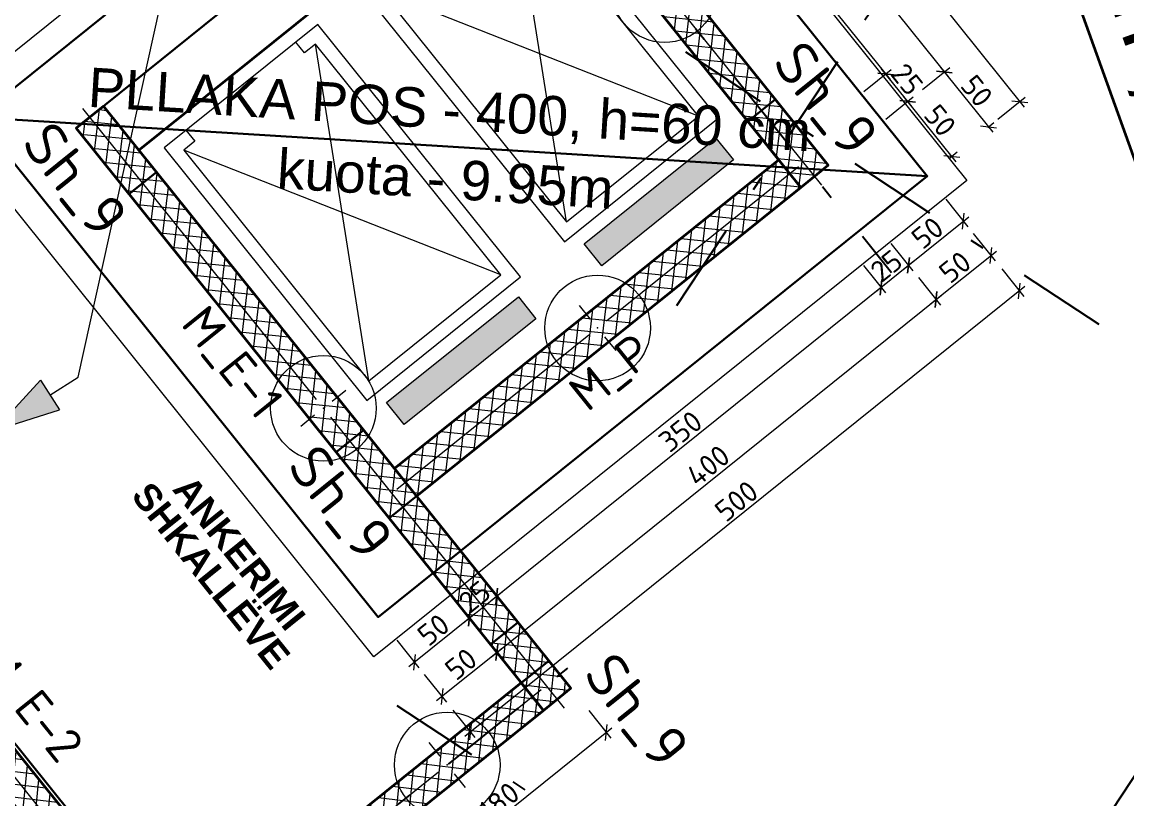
# Model space of a CAD drawing. Header units: metres. Extents: x 7511866 to 7512702, y 4691584 to 4692636.
# Drawn here: x 7511982.01 to 7511989.86, y 4692328.7 to 4692334.21 of the extents above; entities that cross this region are included whole.
import ezdxf

# ---------------------------------------------------------------- set-up
doc = ezdxf.new("R2010")
doc.units = ezdxf.units.M
doc.header["$PDMODE"] = 32
doc.header["$PDSIZE"] = 0.75
doc.linetypes.add('Dot & Dashed', pattern=[134.05555248260504, 63.499999999986, -35.27777777776999, 0, -35.27777470484902])
doc.layers.get('0').update_dxf_attribs({"lineweight": 0})
doc.layers.get('Defpoints').update_dxf_attribs({"lineweight": 0})
for name, color, linetype, lineweight in [('2D Drafting - General', 7, 'Continuous', 0), ('2D Drafting - General_Pen_No__18', 9, 'Continuous', 15), ('A - Akset_Pen_No__47', 7, 'Continuous', 25), ('A - Fill zone_Pen_No__18', 9, 'Continuous', 15), ('A - Fleta_Pen_No__1', 7, 'Continuous', 0), ('A - Pllaka meskatit_Pen_No__7', 7, 'Continuous', 35), ('A - Shtyllat_Pen_No__101', 252, 'Continuous', 13), ('A - Shtyllat_Pen_No__20', 1, 'Continuous', 0), ('A - Shtyllat_Pen_No__22', 8, 'Continuous', 35), ('Drawing & Figure_Pen_No__6', 5, 'Continuous', 35), ('lifti project', 4, 'Continuous', 0)]:
    doc.layers.add(name, color=color, linetype=linetype, lineweight=lineweight)
doc.layers.add('2D Drafting - General_Pen_No__106', color=171, linetype='Continuous', lineweight=0, true_color=0xaaaaff)
doc.layers.add('A - Fill zone_Pen_No__102', color=7, linetype='Continuous', lineweight=0, true_color=0xcccccc)
doc.layers.add('A - Shtyllat', color=7, linetype='Continuous')
doc.styles.add('GENERATED_STYLE_2', font='arial.ttf')
doc.styles.add('GENERATED_STYLE_4', font='GOTHICB.TTF')
doc.styles.add('K.B', font='isocpeur.ttf')
doc.dimstyles.new('FT 1_50', dxfattribs={"dimtxt": 15, "dimasz": 8, "dimexe": 5, "dimexo": 20, "dimgap": 2, "dimtad": 1, "dimdec": 0, "dimtxsty": 'K.B', "dimblk": 'OBLIQUE', "dimcen": 2.5, "dimdle": 5, "dimclrd": 256, "dimclre": 256, "dimclrt": 256, "dimadec": 0, "dimazin": 0, "dimtfac": 1, "dimtdec": 0, "dimtmove": 0, "dimatfit": 3, "dimldrblk": 'ARCHTICK', "dimfxl": 20, "dimfxlon": 1, "dimarcsym": 0})
pattern_1 = [(44.99999999999999, (0, 0), (-64.34671472773822, 64.34671472773826), []), (135.0000000000002, (0, 0), (64.34671472773803, 64.34671472773844), [])]

# ---------------------------------------------------------------- blocks, each defined once
blk = doc.blocks.new('Slab_2', base_point=(230711.063749268, -31544.67652926594))
at = {"layer": 'A - Pllaka meskatit_Pen_No__7', "color": 7, "linetype": 'Continuous', "lineweight": 35, "flags": 128}
blk.add_lwpolyline([(242711.963749268, -39216.15496789213), (245611.9637492683, -39216.15496789213), (245611.9637492683, -42716.15496789185), (242711.963749268, -42716.15496789185)], close=True, dxfattribs=at)
blk = doc.blocks.new('Column_44', base_point=(244961.963749268, -42841.15496789217))
at = {"layer": 'A - Shtyllat_Pen_No__101', "linetype": 'Continuous', "lineweight": 13}
h = blk.add_hatch(dxfattribs=at)
h.set_pattern_fill('CONCRETE_BLOCK', color=252, style=0, pattern_type=2)
h.set_pattern_definition(pattern_1)
h.paths.add_polyline_path([(242311.9637492679, -42716.15496789238), (242311.963749268, -42966.15496789238), (247611.963749268, -42966.15496789195), (247611.9637492679, -42716.15496789195)])
at = {"layer": 'A - Shtyllat_Pen_No__101', "color": 252, "linetype": 'Continuous', "lineweight": 13}
for p, q in [((244961.963749268, -42761.15496789217), (244961.9637492679, -42636.15496789217)), ((244881.9637492679, -42841.15496789217), (242231.963749268, -42841.15496789238)), ((245041.963749268, -42841.15496789217), (247691.9637492679, -42841.15496789195)), ((244961.963749268, -42921.15496789217), (244961.963749268, -43046.15496789217))]:
    blk.add_line(p, q, dxfattribs=at)
blk.add_point((244961.963749268, -42841.15496789217), dxfattribs=at)
at = {"layer": 'A - Shtyllat_Pen_No__22', "color": 8, "linetype": 'Continuous', "lineweight": 35, "flags": 128}
blk.add_lwpolyline([(242311.9637492679, -42716.15496789238), (242311.963749268, -42966.15496789238), (247611.963749268, -42966.15496789195), (247611.9637492679, -42716.15496789195)], close=True, dxfattribs=at)
blk = doc.blocks.new('Column_45', base_point=(244961.963749268, -46191.15496789163))
at = {"layer": 'A - Shtyllat_Pen_No__101', "linetype": 'Continuous', "lineweight": 13}
h = blk.add_hatch(dxfattribs=at)
h.set_pattern_fill('CONCRETE_BLOCK', color=252, style=0, pattern_type=2)
h.set_pattern_definition(pattern_1)
h.paths.add_polyline_path([(242311.9637492679, -46066.15496789185), (242311.963749268, -46316.15496789185), (247611.963749268, -46316.15496789142), (247611.9637492679, -46066.15496789142)])
at = {"layer": 'A - Shtyllat_Pen_No__101', "color": 252, "linetype": 'Continuous', "lineweight": 13}
for p, q in [((244961.963749268, -46111.15496789163), (244961.9637492679, -45986.15496789163)), ((244881.9637492679, -46191.15496789164), (242231.963749268, -46191.15496789185)), ((245041.963749268, -46191.15496789163), (247691.9637492679, -46191.15496789142)), ((244961.963749268, -46271.15496789163), (244961.963749268, -46396.15496789163))]:
    blk.add_line(p, q, dxfattribs=at)
blk.add_point((244961.963749268, -46191.15496789163), dxfattribs=at)
at = {"layer": 'A - Shtyllat_Pen_No__22', "color": 8, "linetype": 'Continuous', "lineweight": 35, "flags": 128}
blk.add_lwpolyline([(242311.9637492679, -46066.15496789185), (242311.963749268, -46316.15496789185), (247611.963749268, -46316.15496789142), (247611.9637492679, -46066.15496789142)], close=True, dxfattribs=at)
blk = doc.blocks.new('Column_46', base_point=(247486.9637492678, -43741.15496789196))
at = {"layer": 'A - Shtyllat_Pen_No__101', "linetype": 'Continuous', "lineweight": 13}
h = blk.add_hatch(dxfattribs=at)
h.set_pattern_fill('CONCRETE_BLOCK', color=252, style=0, pattern_type=2)
h.set_pattern_definition(pattern_1)
h.paths.add_polyline_path([(247611.9637492678, -42966.15496789195), (247361.9637492678, -42966.15496789197), (247361.9637492679, -44516.15496789197), (247611.9637492679, -44516.15496789195)])
at = {"layer": 'A - Shtyllat_Pen_No__101', "color": 252, "linetype": 'Continuous', "lineweight": 13}
for p, q in [((247486.9637492678, -43661.15496789196), (247486.9637492678, -42886.15496789196)), ((247406.9637492678, -43741.15496789197), (247281.9637492678, -43741.15496789197)), ((247566.9637492678, -43741.15496789195), (247691.9637492678, -43741.15496789195)), ((247486.9637492678, -43821.15496789195), (247486.9637492679, -44596.15496789195))]:
    blk.add_line(p, q, dxfattribs=at)
blk.add_point((247486.9637492678, -43741.15496789196), dxfattribs=at)
at = {"layer": 'A - Shtyllat_Pen_No__22', "color": 8, "linetype": 'Continuous', "lineweight": 35, "flags": 128}
blk.add_lwpolyline([(247611.9637492678, -42966.15496789195), (247361.9637492678, -42966.15496789197), (247361.9637492679, -44516.15496789197), (247611.9637492679, -44516.15496789195)], close=True, dxfattribs=at)
blk = doc.blocks.new('Column_48', base_point=(244161.963749268, -39091.15496789201))
at = {"layer": 'A - Shtyllat_Pen_No__101', "linetype": 'Continuous', "lineweight": 13}
h = blk.add_hatch(dxfattribs=at)
h.set_pattern_fill('CONCRETE_BLOCK', color=252, style=0, pattern_type=2)
h.set_pattern_definition(pattern_1)
h.paths.add_polyline_path([(242461.963749268, -38966.15496789213), (242461.963749268, -39216.15496789213), (245861.963749268, -39216.15496789186), (245861.963749268, -38966.15496789186)])
at = {"layer": 'A - Shtyllat_Pen_No__101', "color": 252, "linetype": 'Continuous', "lineweight": 13}
for p, q in [((244161.963749268, -39011.15496789201), (244161.9637492679, -38886.15496789201)), ((244081.963749268, -39091.15496789201), (242381.963749268, -39091.15496789214)), ((244241.963749268, -39091.15496789198), (245941.963749268, -39091.15496789185)), ((244161.963749268, -39171.15496789198), (244161.963749268, -39296.15496789198))]:
    blk.add_line(p, q, dxfattribs=at)
blk.add_point((244161.963749268, -39091.15496789201), dxfattribs=at)
at = {"layer": 'A - Shtyllat_Pen_No__22', "color": 8, "linetype": 'Continuous', "lineweight": 35, "flags": 128}
blk.add_lwpolyline([(242461.963749268, -38966.15496789213), (242461.963749268, -39216.15496789213), (245861.963749268, -39216.15496789186), (245861.963749268, -38966.15496789186)], close=True, dxfattribs=at)
blk = doc.blocks.new('Polyline_1', base_point=(517122.6271394031, 103559.7212213962))
at = {"layer": '2D Drafting - General_Pen_No__106', "linetype": 'Continuous', "lineweight": 13, "true_color": 0xaaaaff}
blk.add_hatch(color=161, dxfattribs=at).paths.add_polyline_path([(517122.6271394031, 103559.7212213962), (516672.4406317802, 103734.6074405314), (516645.3110857602, 103486.083824485)])
at = {"layer": '2D Drafting - General_Pen_No__106', "color": 161, "linetype": 'Continuous', "lineweight": 13, "true_color": 0xaaaaff}
for p, q in [((516645.3110857602, 103486.083824485), (516672.4406317802, 103734.6074405314)), ((517122.6271394031, 103559.7212213962), (516672.4406317802, 103734.6074405314)), ((517122.6271394031, 103559.7212213962), (516645.3110857602, 103486.083824485))]:
    blk.add_line(p, q, dxfattribs=at)
at = {"layer": '2D Drafting - General_Pen_No__106', "color": 161, "linetype": 'Continuous', "lineweight": 13, "true_color": 0xaaaaff, "flags": 128}
blk.add_lwpolyline([(516658.8758587702, 103610.3456325082), (516422.8888350594, 103636.1066483897), (513444.5917560837, 101244.0524193761)], dxfattribs=at)
blk = doc.blocks.new('Polyline_6', base_point=(513092.847233723, 122512.1767341669))
at = {"layer": '2D Drafting - General_Pen_No__106', "linetype": 'Continuous', "lineweight": 13, "true_color": 0xaaaaff}
blk.add_hatch(color=161, dxfattribs=at).paths.add_polyline_path([(513092.847233723, 122512.1767341669), (513267.7334528583, 122962.3632417897), (513019.2098368119, 122989.4927878098)])
at = {"layer": '2D Drafting - General_Pen_No__106', "color": 161, "linetype": 'Continuous', "lineweight": 13, "true_color": 0xaaaaff}
for p, q in [((513019.2098368119, 122989.4927878098), (513267.7334528583, 122962.3632417897)), ((513092.847233723, 122512.1767341669), (513019.2098368119, 122989.4927878098)), ((513092.847233723, 122512.1767341669), (513267.7334528583, 122962.3632417897))]:
    blk.add_line(p, q, dxfattribs=at)
at = {"layer": '2D Drafting - General_Pen_No__106', "color": 161, "linetype": 'Continuous', "lineweight": 13, "true_color": 0xaaaaff, "flags": 128}
blk.add_lwpolyline([(513143.4716448351, 122975.9280147997), (513169.2326607167, 123211.9150385105), (509541.6338552939, 127728.5630286952)], dxfattribs=at)
blk = doc.blocks.new('Column_5', base_point=(245736.9637492681, 24033.84503210816))
at = {"layer": 'A - Shtyllat_Pen_No__101', "linetype": 'Continuous', "lineweight": 13}
h = blk.add_hatch(dxfattribs=at)
h.set_pattern_fill('CONCRETE_BLOCK', color=252, style=0, pattern_type=2)
h.set_pattern_definition(pattern_1)
h.paths.add_polyline_path([(245861.963749268, 25783.84503210817), (245611.963749268, 25783.84503210815), (245611.9637492683, 22283.84503210815), (245861.9637492683, 22283.84503210817)])
at = {"layer": 'A - Shtyllat_Pen_No__101', "color": 252, "linetype": 'Continuous', "lineweight": 13}
for p, q in [((245736.9637492681, 24113.84503210816), (245736.963749268, 25863.84503210816)), ((245656.9637492681, 24033.84503210815), (245531.9637492681, 24033.84503210814)), ((245816.9637492681, 24033.84503210817), (245941.9637492681, 24033.84503210818)), ((245736.9637492681, 23953.84503210816), (245736.9637492683, 22203.84503210816))]:
    blk.add_line(p, q, dxfattribs=at)
blk.add_point((245736.9637492681, 24033.84503210816), dxfattribs=at)
at = {"layer": 'A - Shtyllat_Pen_No__22', "color": 8, "linetype": 'Continuous', "lineweight": 35, "flags": 128}
blk.add_lwpolyline([(245861.963749268, 25783.84503210817), (245611.963749268, 25783.84503210815), (245611.9637492683, 22283.84503210815), (245861.9637492683, 22283.84503210817)], close=True, dxfattribs=at)
blk = doc.blocks.new('_Oblique')
at = {"color": 0, "linetype": 'ByBlock', "lineweight": -2}
blk.add_line((-0.5, -0.5), (0.5, 0.5), dxfattribs=at)
blk = doc.blocks.new('*D196')
at = {"lineweight": -2, "transparency": 16777216}
for p, q in [((2792.045953142348, 2543.671766032253), (2792.045953142348, 2568.671766032253)), ((3147.545953142348, 2543.671766032253), (3147.545953142348, 2568.671766032253)), ((2787.045953142348, 2563.671766032253), (3152.545953142348, 2563.671766032253))]:
    blk.add_line(p, q, dxfattribs=at)
at = {"layer": 'Defpoints', "color": 0, "lineweight": -3, "transparency": 16777216}
for p in [(3147.545953142348, 2563.671766032253), (2792.045953142348, 2492.962365837854), (3147.545953142348, 2492.962365837883)]:
    blk.add_point(p, dxfattribs=at)
at = {"lineweight": -2, "transparency": 16777216, "xscale": 8, "yscale": 8, "zscale": 8, "rotation": 180}
blk.add_blockref('_Oblique', (2792.045953142348, 2563.671766032253), dxfattribs=at)
at = {"lineweight": -2, "transparency": 16777216, "xscale": 8, "yscale": 8, "zscale": 8}
blk.add_blockref('_Oblique', (3147.545953142348, 2563.671766032253), dxfattribs=at)
at = {"transparency": 16777216, "insert": (2969.795953142348, 2573.171766032253), "char_height": 15, "attachment_point": 5, "style": 'K.B'}
blk.add_mtext('356', dxfattribs=at)
blk = doc.blocks.new('_ArchTick')
at = {"color": 0, "linetype": 'ByBlock', "const_width": 0.15}
blk.add_lwpolyline([(-0.5, -0.5), (0.5, 0.5)], dxfattribs=at)
blk = doc.blocks.new('*D197')
at = {"lineweight": -2, "transparency": 16777216}
for p, q in [((3147.545953142348, 2543.671766032253), (3147.545953142348, 2568.671766032253)), ((3197.545953142348, 2562.962365837883), (3197.545953142348, 2568.671766032253)), ((3142.545953142348, 2563.671766032253), (3202.545953142348, 2563.671766032253))]:
    blk.add_line(p, q, dxfattribs=at)
at = {"layer": 'Defpoints', "color": 0, "lineweight": -3, "transparency": 16777216}
for p in [(3197.545953142348, 2563.671766032253), (3197.545953142348, 2542.962365837883), (3147.545953142348, 2492.962365837883)]:
    blk.add_point(p, dxfattribs=at)
at = {"lineweight": -2, "transparency": 16777216, "xscale": 8, "yscale": 8, "zscale": 8, "rotation": 180}
blk.add_blockref('_Oblique', (3147.545953142348, 2563.671766032253), dxfattribs=at)
at = {"lineweight": -2, "transparency": 16777216, "xscale": 8, "yscale": 8, "zscale": 8}
blk.add_blockref('_Oblique', (3197.545953142348, 2563.671766032253), dxfattribs=at)
at = {"transparency": 16777216, "insert": (3172.545953142348, 2573.171766032253), "char_height": 15, "attachment_point": 5, "style": 'K.B'}
blk.add_mtext('50', dxfattribs=at)
blk = doc.blocks.new('*D198')
at = {"lineweight": -2, "transparency": 16777216}
for p, q in [((2739.045953142348, 2572.178724345714), (2739.045953142348, 2597.178724345714)), ((3197.545953142348, 2572.178724345714), (3197.545953142348, 2597.178724345714)), ((2734.045953142348, 2592.178724345714), (3202.545953142348, 2592.178724345714))]:
    blk.add_line(p, q, dxfattribs=at)
at = {"layer": 'Defpoints', "color": 0, "lineweight": -3, "transparency": 16777216}
for p in [(3197.545953142348, 2592.178724345714), (2739.045953142348, 2542.962365837883), (3197.545953142348, 2542.962365837883)]:
    blk.add_point(p, dxfattribs=at)
at = {"lineweight": -2, "transparency": 16777216, "xscale": 8, "yscale": 8, "zscale": 8, "rotation": 180}
blk.add_blockref('_Oblique', (2739.045953142348, 2592.178724345714), dxfattribs=at)
at = {"lineweight": -2, "transparency": 16777216, "xscale": 8, "yscale": 8, "zscale": 8}
blk.add_blockref('_Oblique', (3197.545953142348, 2592.178724345714), dxfattribs=at)
at = {"transparency": 16777216, "insert": (2968.295953142348, 2601.678724345714), "char_height": 15, "attachment_point": 5, "style": 'K.B'}
blk.add_mtext('459', dxfattribs=at)
blk = doc.blocks.new('*D199')
at = {"lineweight": -2, "transparency": 16777216}
for p, q in [((3218.608005833936, 2057.824132168475), (3243.608005833936, 2057.824132168475)), ((3238.608005833936, 2062.824132168475), (3238.608005833936, 2002.824132168475)), ((3218.608005833936, 2007.824132168475), (3243.608005833936, 2007.824132168475))]:
    blk.add_line(p, q, dxfattribs=at)
at = {"layer": 'Defpoints', "color": 0, "lineweight": -3, "transparency": 16777216}
for p in [(3147.545953142348, 2057.824132168475), (3197.545953142348, 2007.824132168475), (3238.608005833936, 2007.824132168475)]:
    blk.add_point(p, dxfattribs=at)
at = {"lineweight": -2, "transparency": 16777216, "xscale": 8, "yscale": 8, "zscale": 8}
for p, rotation in [((3238.608005833936, 2057.824132168475), 90), ((3238.608005833936, 2007.824132168475), 270)]:
    blk.add_blockref('_Oblique', p, dxfattribs=dict(at, rotation=rotation))
at = {"transparency": 16777216, "insert": (3229.108005833935, 2032.824132168476), "char_height": 15, "attachment_point": 5, "rotation": 90, "style": 'K.B'}
blk.add_mtext('50', dxfattribs=at)
blk = doc.blocks.new('*D200')
at = {"lineweight": -2, "transparency": 16777216}
for p, q in [((3238.608005833936, 2052.824132168475), (3238.608005833936, 2087.824132168497)), ((3218.608005833936, 2082.824132168497), (3243.608005833936, 2082.824132168497)), ((3218.608005833936, 2057.824132168475), (3243.608005833936, 2057.824132168475))]:
    blk.add_line(p, q, dxfattribs=at)
at = {"layer": 'Defpoints', "color": 0, "lineweight": -3, "transparency": 16777216}
for p in [(3147.545953142362, 2082.824132168497), (3238.608005833936, 2082.824132168497), (3147.545953142348, 2057.824132168475)]:
    blk.add_point(p, dxfattribs=at)
at = {"lineweight": -2, "transparency": 16777216, "xscale": 8, "yscale": 8, "zscale": 8}
for p, rotation in [((3238.608005833936, 2082.824132168497), 90), ((3238.608005833936, 2057.824132168475), 270)]:
    blk.add_blockref('_Oblique', p, dxfattribs=dict(at, rotation=rotation))
at = {"transparency": 16777216, "insert": (3229.108005833935, 2070.324132168487), "char_height": 15, "attachment_point": 5, "rotation": 90, "style": 'K.B'}
blk.add_mtext('25', dxfattribs=at)
blk = doc.blocks.new('*D201')
at = {"lineweight": -2, "transparency": 16777216}
for p, q in [((3218.608005833936, 2432.824132168497), (3243.608005833936, 2432.824132168497)), ((3238.608005833936, 2077.824132168497), (3238.608005833936, 2437.824132168497)), ((3218.608005833936, 2082.824132168497), (3243.608005833936, 2082.824132168497))]:
    blk.add_line(p, q, dxfattribs=at)
at = {"layer": 'Defpoints', "color": 0, "lineweight": -3, "transparency": 16777216}
for p in [(3147.545953142351, 2432.824132168497), (3238.608005833936, 2432.824132168497), (3147.545953142362, 2082.824132168497)]:
    blk.add_point(p, dxfattribs=at)
at = {"lineweight": -2, "transparency": 16777216, "xscale": 8, "yscale": 8, "zscale": 8}
for p, rotation in [((3238.608005833936, 2432.824132168497), 90), ((3238.608005833936, 2082.824132168497), 270)]:
    blk.add_blockref('_Oblique', p, dxfattribs=dict(at, rotation=rotation))
at = {"transparency": 16777216, "insert": (3229.108005833935, 2257.824132168498), "char_height": 15, "attachment_point": 5, "rotation": 90, "style": 'K.B'}
blk.add_mtext('350', dxfattribs=at)
blk = doc.blocks.new('*D202')
at = {"lineweight": -2, "transparency": 16777216}
for p, q in [((3218.608005833936, 2457.824132168496), (3243.608005833936, 2457.824132168496)), ((3238.608005833936, 2427.824132168496), (3238.608005833936, 2462.824132168496)), ((3218.608005833936, 2432.824132168496), (3243.608005833936, 2432.824132168496))]:
    blk.add_line(p, q, dxfattribs=at)
at = {"layer": 'Defpoints', "color": 0, "lineweight": -3, "transparency": 16777216}
for p in [(3147.545953142348, 2457.824132168496), (3238.608005833936, 2457.824132168496), (3147.545953142351, 2432.824132168496)]:
    blk.add_point(p, dxfattribs=at)
at = {"lineweight": -2, "transparency": 16777216, "xscale": 8, "yscale": 8, "zscale": 8}
for p, rotation in [((3238.608005833936, 2457.824132168496), 90), ((3238.608005833936, 2432.824132168496), 270)]:
    blk.add_blockref('_Oblique', p, dxfattribs=dict(at, rotation=rotation))
at = {"transparency": 16777216, "insert": (3229.108005833935, 2445.324132168497), "char_height": 15, "attachment_point": 5, "rotation": 90, "style": 'K.B'}
blk.add_mtext('25', dxfattribs=at)
blk = doc.blocks.new('*D203')
at = {"lineweight": -2, "transparency": 16777216}
for p, q in [((3238.608005833936, 2452.824132168497), (3238.608005833936, 2512.824132168497)), ((3218.608005833936, 2507.824132168497), (3243.608005833936, 2507.824132168497)), ((3218.608005833936, 2457.824132168497), (3243.608005833936, 2457.824132168497))]:
    blk.add_line(p, q, dxfattribs=at)
at = {"layer": 'Defpoints', "color": 0, "lineweight": -3, "transparency": 16777216}
for p in [(3197.545953142348, 2507.824132168497), (3238.608005833936, 2507.824132168497), (3147.545953142348, 2457.824132168497)]:
    blk.add_point(p, dxfattribs=at)
at = {"lineweight": -2, "transparency": 16777216, "xscale": 8, "yscale": 8, "zscale": 8}
for p, rotation in [((3238.608005833936, 2507.824132168497), 90), ((3238.608005833936, 2457.824132168497), 270)]:
    blk.add_blockref('_Oblique', p, dxfattribs=dict(at, rotation=rotation))
at = {"transparency": 16777216, "insert": (3229.108005833935, 2482.824132168498), "char_height": 15, "attachment_point": 5, "rotation": 90, "style": 'K.B'}
blk.add_mtext('50', dxfattribs=at)
blk = doc.blocks.new('*D204')
at = {"lineweight": -2, "transparency": 16777216}
for p, q in [((3249.809891689751, 2057.824132168475), (3274.809891689751, 2057.824132168475)), ((3269.809891689751, 2062.824132168475), (3269.809891689751, 2002.824132168475)), ((3249.809891689751, 2007.824132168475), (3274.809891689751, 2007.824132168475))]:
    blk.add_line(p, q, dxfattribs=at)
at = {"layer": 'Defpoints', "color": 0, "lineweight": -3, "transparency": 16777216}
for p in [(3147.545953142348, 2057.824132168475), (3197.545953142348, 2007.824132168475), (3269.809891689751, 2007.824132168475)]:
    blk.add_point(p, dxfattribs=at)
at = {"lineweight": -2, "transparency": 16777216, "xscale": 8, "yscale": 8, "zscale": 8}
for p, rotation in [((3269.809891689751, 2057.824132168475), 90), ((3269.809891689751, 2007.824132168475), 270)]:
    blk.add_blockref('_Oblique', p, dxfattribs=dict(at, rotation=rotation))
at = {"transparency": 16777216, "insert": (3260.30989168975, 2032.824132168476), "char_height": 15, "attachment_point": 5, "rotation": 90, "style": 'K.B'}
blk.add_mtext('50', dxfattribs=at)
blk = doc.blocks.new('*D205')
at = {"lineweight": -2, "transparency": 16777216}
for p, q in [((3249.809891689751, 2457.824132168497), (3274.809891689751, 2457.824132168497)), ((3269.809891689751, 2052.824132168475), (3269.809891689751, 2462.824132168497)), ((3249.809891689751, 2057.824132168475), (3274.809891689751, 2057.824132168475))]:
    blk.add_line(p, q, dxfattribs=at)
at = {"layer": 'Defpoints', "color": 0, "lineweight": -3, "transparency": 16777216}
for p in [(3147.545953142348, 2457.824132168497), (3269.809891689751, 2457.824132168497), (3147.545953142348, 2057.824132168475)]:
    blk.add_point(p, dxfattribs=at)
at = {"lineweight": -2, "transparency": 16777216, "xscale": 8, "yscale": 8, "zscale": 8}
for p, rotation in [((3269.809891689751, 2457.824132168497), 90), ((3269.809891689751, 2057.824132168475), 270)]:
    blk.add_blockref('_Oblique', p, dxfattribs=dict(at, rotation=rotation))
at = {"transparency": 16777216, "insert": (3260.30989168975, 2257.824132168487), "char_height": 15, "attachment_point": 5, "rotation": 90, "style": 'K.B'}
blk.add_mtext('400', dxfattribs=at)
blk = doc.blocks.new('*D206')
at = {"lineweight": -2, "transparency": 16777216}
for p, q in [((3269.809891689751, 2452.824132168497), (3269.809891689751, 2512.824132168497)), ((3249.809891689751, 2507.824132168497), (3274.809891689751, 2507.824132168497)), ((3249.809891689751, 2457.824132168497), (3274.809891689751, 2457.824132168497))]:
    blk.add_line(p, q, dxfattribs=at)
at = {"layer": 'Defpoints', "color": 0, "lineweight": -3, "transparency": 16777216}
for p in [(3197.545953142348, 2507.824132168497), (3269.809891689751, 2507.824132168497), (3147.545953142348, 2457.824132168497)]:
    blk.add_point(p, dxfattribs=at)
at = {"lineweight": -2, "transparency": 16777216, "xscale": 8, "yscale": 8, "zscale": 8}
for p, rotation in [((3269.809891689751, 2507.824132168497), 90), ((3269.809891689751, 2457.824132168497), 270)]:
    blk.add_blockref('_Oblique', p, dxfattribs=dict(at, rotation=rotation))
at = {"transparency": 16777216, "insert": (3260.30989168975, 2482.824132168498), "char_height": 15, "attachment_point": 5, "rotation": 90, "style": 'K.B'}
blk.add_mtext('50', dxfattribs=at)
blk = doc.blocks.new('*D207')
at = {"lineweight": -2, "transparency": 16777216}
for p, q in [((3302.11226981767, 2512.824132168497), (3302.11226981767, 2002.824132168475)), ((3282.11226981767, 2507.824132168497), (3307.11226981767, 2507.824132168497)), ((3282.11226981767, 2007.824132168475), (3307.11226981767, 2007.824132168475))]:
    blk.add_line(p, q, dxfattribs=at)
at = {"layer": 'Defpoints', "color": 0, "lineweight": -3, "transparency": 16777216}
for p in [(3197.545953142348, 2507.824132168497), (3197.545953142348, 2007.824132168475), (3302.11226981767, 2007.824132168475)]:
    blk.add_point(p, dxfattribs=at)
at = {"lineweight": -2, "transparency": 16777216, "xscale": 8, "yscale": 8, "zscale": 8}
for p, rotation in [((3302.11226981767, 2507.824132168497), 90), ((3302.11226981767, 2007.824132168475), 270)]:
    blk.add_blockref('_Oblique', p, dxfattribs=dict(at, rotation=rotation))
at = {"transparency": 16777216, "insert": (3292.612269817669, 2257.824132168487), "char_height": 15, "attachment_point": 5, "rotation": 90, "style": 'K.B'}
blk.add_mtext('500', dxfattribs=at)
blk = doc.blocks.new('*D208')
at = {"lineweight": -2, "transparency": 16777216}
for p, q in [((3147.545953142348, 2510.248175450069), (3147.545953142348, 2535.248175450069)), ((3197.545953142348, 2527.824132168497), (3197.545953142348, 2535.248175450069)), ((3202.545953142348, 2530.248175450069), (3142.545953142348, 2530.248175450069))]:
    blk.add_line(p, q, dxfattribs=at)
at = {"layer": 'Defpoints', "color": 0, "lineweight": -3, "transparency": 16777216}
for p in [(3147.545953142348, 2530.248175450069), (3197.545953142348, 2507.824132168497), (3147.545953142348, 2457.824132168497)]:
    blk.add_point(p, dxfattribs=at)
at = {"lineweight": -2, "transparency": 16777216, "xscale": 8, "yscale": 8, "zscale": 8, "rotation": 180}
blk.add_blockref('_Oblique', (3147.545953142348, 2530.248175450069), dxfattribs=at)
at = {"lineweight": -2, "transparency": 16777216, "xscale": 8, "yscale": 8, "zscale": 8}
blk.add_blockref('_Oblique', (3197.545953142348, 2530.248175450069), dxfattribs=at)
at = {"transparency": 16777216, "insert": (3172.545953142348, 2539.748175450069), "char_height": 15, "attachment_point": 5, "style": 'K.B'}
blk.add_mtext('50', dxfattribs=at)
blk = doc.blocks.new('*D209')
at = {"lineweight": -2, "transparency": 16777216}
for p, q in [((3122.545953142333, 2510.248175450068), (3122.545953142333, 2535.248175450068)), ((3147.545953142351, 2510.248175450068), (3147.545953142351, 2535.248175450068)), ((3152.545953142351, 2530.248175450068), (3117.545953142333, 2530.248175450068))]:
    blk.add_line(p, q, dxfattribs=at)
at = {"layer": 'Defpoints', "color": 0, "lineweight": -3, "transparency": 16777216}
for p in [(3122.545953142333, 2530.248175450068), (3122.545953142333, 2432.824132168471), (3147.545953142351, 2432.824132168496)]:
    blk.add_point(p, dxfattribs=at)
at = {"lineweight": -2, "transparency": 16777216, "xscale": 8, "yscale": 8, "zscale": 8, "rotation": 180}
blk.add_blockref('_Oblique', (3122.545953142333, 2530.248175450068), dxfattribs=at)
at = {"lineweight": -2, "transparency": 16777216, "xscale": 8, "yscale": 8, "zscale": 8}
blk.add_blockref('_Oblique', (3147.545953142351, 2530.248175450068), dxfattribs=at)
at = {"transparency": 16777216, "insert": (3135.045953142342, 2539.748175450068), "char_height": 15, "attachment_point": 5, "style": 'K.B'}
blk.add_mtext('25', dxfattribs=at)
blk = doc.blocks.new('*D210')
at = {"lineweight": -2, "transparency": 16777216}
for p, q in [((2807.545953142348, 2510.24817545007), (2807.545953142348, 2535.24817545007)), ((3122.545953142333, 2510.24817545007), (3122.545953142333, 2535.24817545007)), ((2802.545953142348, 2530.24817545007), (3127.545953142333, 2530.24817545007))]:
    blk.add_line(p, q, dxfattribs=at)
at = {"layer": 'Defpoints', "color": 0, "lineweight": -3, "transparency": 16777216}
for p in [(3122.545953142333, 2530.24817545007), (2807.545953142348, 2457.824132168469), (3122.545953142333, 2432.824132168496)]:
    blk.add_point(p, dxfattribs=at)
at = {"lineweight": -2, "transparency": 16777216, "xscale": 8, "yscale": 8, "zscale": 8, "rotation": 180}
blk.add_blockref('_Oblique', (2807.545953142348, 2530.24817545007), dxfattribs=at)
at = {"lineweight": -2, "transparency": 16777216, "xscale": 8, "yscale": 8, "zscale": 8}
blk.add_blockref('_Oblique', (3122.545953142333, 2530.24817545007), dxfattribs=at)
at = {"transparency": 16777216, "insert": (2965.04595314234, 2539.74817545007), "char_height": 15, "attachment_point": 5, "style": 'K.B'}
blk.add_mtext('315', dxfattribs=at)
blk = doc.blocks.new('*D271')
at = {"lineweight": -2, "transparency": 16777216}
for p, q in [((3362.839416203351, 2087.82413216849), (3362.839416203351, 1897.824132168484)), ((3342.839416203351, 2082.82413216849), (3367.839416203351, 2082.82413216849)), ((3342.839416203351, 1902.824132168484), (3367.839416203351, 1902.824132168484))]:
    blk.add_line(p, q, dxfattribs=at)
at = {"layer": 'Defpoints', "color": 0, "lineweight": 9, "transparency": 16777216}
for p in [(3322.545953142311, 2082.82413216849), (3322.545953142322, 1902.824132168484), (3362.839416203351, 1902.824132168484)]:
    blk.add_point(p, dxfattribs=at)
at = {"lineweight": -2, "transparency": 16777216, "xscale": 8, "yscale": 8, "zscale": 8}
for p, rotation in [((3362.839416203351, 2082.82413216849), 90), ((3362.839416203351, 1902.824132168484), 270)]:
    blk.add_blockref('_Oblique', p, dxfattribs=dict(at, rotation=rotation))
at = {"transparency": 16777216, "insert": (3353.339416203351, 1992.824132168487), "char_height": 15, "attachment_point": 5, "rotation": 90, "style": 'K.B'}
blk.add_mtext('180', dxfattribs=at)
blk = doc.blocks.new('*D275')
at = {"lineweight": -2, "transparency": 16777216}
for p, q in [((2792.545953142346, 1692.443028518258), (2792.545953142346, 1667.443028518258)), ((3322.545953142348, 1692.443028518258), (3322.545953142348, 1667.443028518258)), ((2787.545953142346, 1672.443028518258), (3327.545953142348, 1672.443028518258))]:
    blk.add_line(p, q, dxfattribs=at)
at = {"layer": 'Defpoints', "color": 0, "lineweight": 30, "transparency": 16777216}
for p in [(2792.545953142346, 1750.324132168498), (3322.545953142348, 1750.324132168519), (3322.545953142348, 1672.443028518258)]:
    blk.add_point(p, dxfattribs=at)
at = {"lineweight": -2, "transparency": 16777216, "xscale": 8, "yscale": 8, "zscale": 8, "rotation": 180}
blk.add_blockref('_Oblique', (2792.545953142346, 1672.443028518258), dxfattribs=at)
at = {"lineweight": -2, "transparency": 16777216, "xscale": 8, "yscale": 8, "zscale": 8}
blk.add_blockref('_Oblique', (3322.545953142348, 1672.443028518258), dxfattribs=at)
at = {"transparency": 16777216, "insert": (3057.545953142347, 1681.943028518258), "char_height": 15, "attachment_point": 5, "style": 'K.B'}
blk.add_mtext('530', dxfattribs=at)
blk = doc.blocks.new('A$C112c8b24')
at = {"layer": 'A - Fill zone_Pen_No__102', "linetype": 'Continuous', "lineweight": 0, "true_color": 0xe5e5e5}
for points in [[(2544.875707357081, 2061.906803189492), (2544.875707357081, 2181.906803189499), (2564.875707357081, 2181.906803189499), (2564.875707357081, 2061.906803189492)], [(2544.875707357081, 1881.906803189449), (2544.875707357081, 2001.906803189456), (2564.875707357081, 2001.906803189456), (2564.875707357081, 1881.906803189449)]]:
    blk.add_hatch(color=254, dxfattribs=at).paths.add_polyline_path(points)
at = {"color": 5, "lineweight": 35}
blk.add_line((1094.785707357056, 2974.054647052107), (4647.696689846765, 1744.943175308216), dxfattribs=at)
for p, q in [((2659.875707357052, 2281.906803189514), (2204.875707357052, 2281.906803189514)), ((2204.875707357052, 1781.906803189492), (2204.875707357052, 2281.906803189514)), ((2609.875707357052, 2231.906803189514), (2609.875707357052, 1831.906803189492)), ((2609.875707357052, 2231.906803189514), (2609.875707357052, 1831.906803189492)), ((2659.875707357052, 1781.906803189492), (2204.875707357052, 1781.906803189492))]:
    blk.add_line(p, q)
at = {"color": 1, "lineweight": 30}
blk.add_line((2204.875707357052, 1781.906803189492), (2659.875707357052, 2281.906803189514), dxfattribs=at)
at = {"color": 1}
blk.add_line((2659.875707357052, 1781.906803189492), (2659.875707357052, 2281.906803189514), dxfattribs=at)
at = {"lineweight": -3}
blk.add_line((2659.875707357052, 2281.906803189514), (2659.875707357052, 2281.906803189514), dxfattribs=at)
at = {"lineweight": 30}
for p, q in [((2254.875707357049, 1856.906803189463), (2314.875707357049, 1856.906803189463)), ((2314.875707357049, 1856.906803189463), (2314.875707357049, 1831.906803189468)), ((2549.875707357052, 1831.906803189492), (2549.875707357052, 1856.906803189517)), ((2759.875707357016, 1831.906803189499), (2759.875707357016, 1856.906803189505)), ((2784.875707357016, 1831.9068031895), (2784.875707357016, 1856.906803189507)), ((2609.875707357052, 1831.906803189492), (2549.875707357052, 1831.906803189492))]:
    blk.add_line(p, q, dxfattribs=at)
at = {"color": 1, "lineweight": 30}
blk.add_lwpolyline([(2204.875707357052, 2281.906803189514), (2659.875707357052, 2281.906803189514), (2659.875707357052, 1781.906803189492), (2204.875707357052, 1781.906803189492), (2204.875707357052, 2281.906803189514)], dxfattribs=at)
for points in [[(2254.375707357052, 2231.906803189485), (2609.875707357052, 2231.906803189514), (2609.875707357052, 1831.906803189492), (2254.875707357052, 1831.906803189463), (2254.375707357052, 2231.906803189485)], [(2254.875707357052, 1856.906803189463), (2254.875707357052, 1831.906803189463), (2609.875707357052, 1831.906803189492), (2609.875707357067, 1856.906803189514), (2254.875707357049, 1856.906803189463), (2254.875707357052, 1831.906803189463)]]:
    blk.add_lwpolyline(points)
at = {"lineweight": 30}
for points in [[(2254.375707357052, 2231.906803189485), (2609.875707357052, 2231.906803189514), (2609.875707357052, 1831.906803189492), (2254.875707357052, 1831.906803189463), (2254.375707357052, 2231.906803189485)], [(2549.875707357052, 2231.906803189514), (2549.875707357056, 2206.906803189514), (2609.875707357052, 2206.906803189519), (2609.875707357052, 2231.906803189514), (2549.875707357052, 2231.906803189514), (2549.875707357056, 2206.906803189514)], [(2294.875707357049, 2206.906803189488), (2584.875707357038, 2206.906803189437), (2584.875707357082, 1856.906803189491), (2294.875707357257, 1856.906803189517), (2294.875707357049, 2206.906803189488)], [(2294.875707357049, 2206.906803189487), (2294.875707357049, 1856.906803189469), (2584.875707357067, 1856.90680318951), (2584.875707357038, 2206.906803189489), (2294.875707357049, 2206.906803189489)], [(2549.875707357052, 1856.906803189517), (2549.875707357052, 1831.906803189492), (2609.875707357052, 1831.906803189492), (2609.875707357067, 1856.906803189493), (2549.875707357052, 1856.906803189488)], [(2724.875707357049, 1856.906803189507), (2724.875707357052, 1831.906803189507), (2784.875707357049, 1831.906803189511), (2784.875707357049, 1856.906803189507), (2724.875707357049, 1856.906803189507), (2724.875707357052, 1831.906803189507)], [(2759.875707357016, 1856.906803189505), (2784.875707357016, 1856.906803189507), (2784.875707357027, 1676.9068031895), (2759.875707357027, 1676.906803189499), (2759.875707357016, 1856.906803189505)], [(2254.875707357047, 1524.406803189515), (2784.875707357049, 1524.406803189541), (2784.875707357045, 1494.406803189536), (2254.87570735705, 1494.406803189515), (2254.87570735705, 1524.406803189515)]]:
    blk.add_lwpolyline(points, dxfattribs=at)
at = {"layer": '2D Drafting - General_Pen_No__18', "color": 9, "linetype": 'Continuous', "lineweight": 15, "flags": 128}
for points in [[(2304.875707357081, 2051.906803189478), (2534.875707357081, 2051.906803189478), (2534.875707357081, 2191.906803189485), (2304.875707357081, 2191.906803189485)], [(2304.875707357081, 1871.906803189463), (2534.875707357081, 1871.906803189463), (2534.875707357081, 2011.90680318947), (2304.875707357081, 2011.90680318947)]]:
    blk.add_lwpolyline(points, close=True, dxfattribs=at)
for points in [[(2304.875707357081, 2071.906803189485), (2314.875707357081, 2071.906803189485), (2314.875707357081, 2061.906803189492), (2524.875707357081, 2061.906803189492), (2524.875707357081, 2181.906803189499), (2314.875707357081, 2181.906803189499), (2314.875707357081, 2171.906803189485), (2304.875707357081, 2171.906803189485)], [(2524.875707357081, 2181.906803189499), (2314.875707357081, 2061.906803189492)], [(2524.875707357081, 2061.906803189492), (2314.875707357081, 2181.906803189499)], [(2304.875707357081, 1891.906803189463), (2314.875707357081, 1891.906803189463), (2314.875707357081, 1881.906803189449), (2524.875707357081, 1881.906803189449), (2524.875707357081, 2001.906803189456), (2314.875707357081, 2001.906803189456), (2314.875707357081, 1991.906803189463), (2304.875707357081, 1991.906803189463)], [(2524.875707357081, 2001.906803189456), (2314.875707357081, 1881.906803189449)], [(2524.875707357081, 1881.906803189449), (2314.875707357081, 2001.906803189456)]]:
    blk.add_lwpolyline(points, dxfattribs=at)
at = {"layer": 'A - Akset_Pen_No__47', "color": 3, "linetype": 'Dot & Dashed', "lineweight": 25, "flags": 128}
for points in [[(3366.028481827271, 1255.57432727034), (2645.821867403757, 3489.511523727516)], [(2620.31583108291, 2085.775225308897), (2212.804437870604, 3349.794245747579)], [(2483.62922075377, 2203.240567974352), (4324.381677390053, 2796.687016195115)], [(2716.989250222607, 1752.906410863259), (4477.868283691532, 2320.602194395236)], [(1079.785707357056, 2219.306803189501), (2697.468283430914, 2219.306803189501)], [(1079.785707357056, 1509.406803189536), (2828.764348098376, 1509.406803189536)]]:
    blk.add_lwpolyline(points, dxfattribs=at)
at = {"layer": 'A - Akset_Pen_No__47', "color": 7, "linetype": 'Dot & Dashed', "lineweight": 25, "flags": 128}
blk.add_lwpolyline([(2772.375707357024, 1467.383169825159), (2772.375707357024, 1888.9994775691)], dxfattribs=at)
at = {"layer": 'A - Fill zone_Pen_No__18', "color": 9, "linetype": 'Continuous', "lineweight": 15, "flags": 128}
for points in [[(2544.875707357081, 2061.906803189492), (2544.875707357081, 2181.906803189499), (2564.875707357081, 2181.906803189499), (2564.875707357081, 2061.906803189492)], [(2544.875707357081, 1881.906803189449), (2544.875707357081, 2001.906803189456), (2564.875707357081, 2001.906803189456), (2564.875707357081, 1881.906803189449)]]:
    blk.add_lwpolyline(points, close=True, dxfattribs=at)
at = {"layer": '2D Drafting - General', "color": 161, "linetype": 'Continuous', "lineweight": 13, "true_color": 0xaaaaff, "xscale": 0.1, "yscale": 0.1, "zscale": 0.1}
for name, p in [('Polyline_6', (2385.875707357053, 1652.456420549424)), ('Polyline_1', (2824.785709728058, 1393.265533457793))]:
    blk.add_blockref(name, p, dxfattribs=at)
at = {"layer": 'A - Shtyllat', "color": 8, "lineweight": 35, "xscale": 0.1, "yscale": 0.1, "zscale": 0.1}
for name, p in [('Column_48', (2439.875707357053, 2219.406803189499)), ('Column_5', (2597.375707357052, 2031.906803189514)), ('Column_44', (2519.875707357053, 1844.406803189485)), ('Column_46', (2772.375707357024, 1754.4068031895)), ('Column_45', (2519.875707357053, 1509.406803189536))]:
    blk.add_blockref(name, p, dxfattribs=at)
at = {"layer": 'Drawing & Figure_Pen_No__6', "color": 5, "linetype": 'Continuous', "lineweight": 30, "xscale": 0.1, "yscale": 0.1, "zscale": 0.1}
blk.add_blockref('Slab_2', (1094.785707357056, 2974.054647052107), dxfattribs=at)
at = {"width": 1053.289171696408, "attachment_point": 1, "style": 'K.B'}
for s, insert, char_height in [('{\\C5;Sh_9}', (2527.870701763313, 2275.152097372447), 30), ('{\\C5;Sh_9}', (2782.279983236949, 1898.548566245787), 30), ('{\\C5;Sh_9}', (2238.676614187629, 1823.514504442319), 30), ('{\\C22;M_E-1}', (2409.56725905888, 1827.224626407624), 25), ('{\\C5;Sh_9}', (2535.515033481992, 1827.073666802702), 30), ('{\\C22;M_E-2}', (2506.249946607859, 1563.829772084486), 25)]:
    blk.add_mtext(s, dxfattribs=dict(at, insert=insert, char_height=char_height))
at = {"insert": (2614.882469223921, 1988.565238633259), "char_height": 25, "width": 1053.289171696408, "attachment_point": 1, "rotation": 90, "style": 'K.B'}
blk.add_mtext('{\\C22;M_P}', dxfattribs=at)
at = {"layer": '2D Drafting - General_Pen_No__106', "color": 161, "linetype": 'Continuous', "lineweight": 13, "true_color": 0xaaaaff, "insert": (2562.56927053896, 1698.137593489765), "char_height": 18.9, "width": 274.336858538075, "attachment_point": 8, "line_spacing_factor": 0.8165285166398616, "style": 'GENERATED_STYLE_4'}
blk.add_mtext('\\A1;{\\fArial|b1|i0|c0|p34;ANKERIMI SHKALLËVE}', dxfattribs=at)
at = {"layer": 'A - Fleta_Pen_No__1', "color": 7, "linetype": 'Continuous', "lineweight": 13, "insert": (2347.954208533875, 2553.205398927729), "char_height": 50, "width": 1922.1518531548, "attachment_point": 8, "rotation": 340.917198895726, "line_spacing_factor": 1.057895285049649, "style": 'GENERATED_STYLE_2'}
blk.add_mtext('\\A1;{\\C5;PLLAKA  POS  - 300  ,h\\H0.5x;pllakes\\H2x; = 140 cm ,kuota -8.45 m\\C6; }', dxfattribs=at)
at = {"layer": 'A - Fleta_Pen_No__1', "color": 7, "linetype": 'Continuous', "lineweight": 13, "insert": (2457.781196982329, 2004.269474314192), "char_height": 28, "attachment_point": 8, "rotation": 47.69780563331755, "line_spacing_factor": 1.057895285049649, "style": 'GENERATED_STYLE_2'}
blk.add_mtext('\\A1;{\\C1;PLLAKA POS - 400, h=60 cm \\Pkuota - 9.95m}', dxfattribs=at)
for base, p1, p2, picture, middle in [((2659.875707357052, 2366.261395366731), (2201.375707357052, 2317.0450368589), (2659.875707357052, 2317.0450368589), '*D198', (2430.625707357052, 2375.761395366731)), ((2609.875707357052, 2337.75443705327), (2254.375707357052, 2267.045036858871), (2609.875707357052, 2267.0450368589), '*D196', (2432.125707357052, 2347.25443705327)), ((2659.875707357052, 2337.75443705327), (2609.875707357052, 2267.0450368589), (2659.875707357052, 2317.0450368589), '*D197', (2634.875707357052, 2347.25443705327)), ((2584.875707357038, 2304.330846471086), (2269.875707357052, 2231.906803189486), (2584.875707357038, 2206.906803189513), '*D210', (2427.375707357045, 2313.830846471086)), ((2584.875707357038, 2304.330846471084), (2609.875707357056, 2206.906803189513), (2584.875707357038, 2206.906803189488), '*D209', (2597.375707357047, 2313.830846471084)), ((2609.875707357052, 2304.330846471085), (2659.875707357052, 2281.906803189514), (2609.875707357052, 2231.906803189514), '*D208', (2634.875707357052, 2313.830846471085)), ((2784.875707357052, 1446.525699539275), (2254.87570735705, 1524.406803189515), (2784.875707357052, 1524.406803189536), '*D275', (2519.875707357051, 1456.025699539275))]:
    dim = blk.add_linear_dim(base=base, p1=p1, p2=p2, dimstyle='FT 1_50')
    dim.commit()
    dim.dimension.update_dxf_attribs({"geometry": picture, "text_midpoint": middle, "insert": (-537.6702457852954, -225.9173289789833)})
for base, p1, p2, picture, middle in [((2700.93776004864, 2281.906803189514), (2609.875707357052, 2231.906803189514), (2659.875707357052, 2281.906803189514), '*D203', (2691.43776004864, 2256.906803189515)), ((2732.139645904455, 2281.906803189514), (2609.875707357052, 2231.906803189514), (2659.875707357052, 2281.906803189514), '*D206', (2722.639645904455, 2256.906803189515)), ((2764.442024032374, 1781.906803189492), (2659.875707357052, 2281.906803189514), (2659.875707357052, 1781.906803189492), '*D207', (2754.942024032374, 2031.906803189504)), ((2700.93776004864, 2231.906803189513), (2609.875707357056, 2206.906803189513), (2609.875707357052, 2231.906803189513), '*D202', (2691.43776004864, 2219.406803189514)), ((2732.139645904455, 2231.906803189514), (2609.875707357052, 1831.906803189492), (2609.875707357052, 2231.906803189514), '*D205', (2722.639645904455, 2031.906803189504)), ((2700.93776004864, 2206.906803189514), (2609.875707357067, 1856.906803189514), (2609.875707357056, 2206.906803189514), '*D201', (2691.43776004864, 2031.906803189515)), ((2700.93776004864, 1856.906803189514), (2609.875707357052, 1831.906803189492), (2609.875707357067, 1856.906803189514), '*D200', (2691.43776004864, 1844.406803189504)), ((2700.93776004864, 1781.906803189492), (2609.875707357052, 1831.906803189492), (2659.875707357052, 1781.906803189492), '*D199', (2691.43776004864, 1806.906803189493)), ((2732.139645904455, 1781.906803189492), (2609.875707357052, 1831.906803189492), (2659.875707357052, 1781.906803189492), '*D204', (2722.639645904455, 1806.906803189493))]:
    dim = blk.add_linear_dim(base=base, p1=p1, p2=p2, angle=90, dimstyle='FT 1_50')
    dim.commit()
    dim.dimension.update_dxf_attribs({"geometry": picture, "text_midpoint": middle, "insert": (-537.6702457852954, -225.9173289789833)})
dim = blk.add_aligned_dim(p1=(2784.875707357016, 1856.906803189507), p2=(2784.875707357027, 1676.9068031895), distance=40.29346306102934, dimstyle='FT 1_50')
dim.commit()
dim.dimension.update_dxf_attribs({"geometry": '*D271', "text_midpoint": (2815.669170418055, 1766.906803189504), "insert": (-537.6702457852954, -225.9173289789833)})

msp = doc.modelspace()

# ---------------------------------------------------------------- linework, layer by layer
at = {"layer": 'A - Shtyllat_Pen_No__20', "color": 1, "linetype": 'Continuous', "lineweight": 0, "flags": 128}
for points in [[(7511984.504686187, 4692328.357447206), (7511985.908082971, 4692329.484601793), (7511984.812238234, 4692330.849015335), (7511987.735981536, 4692333.197254058), (7511985.606911761, 4692335.848114652), (7511985.41199554, 4692335.691565404), (7511987.384516068, 4692333.23562103), (7511984.655688986, 4692331.043931554), (7511982.589238909, 4692333.616825661), (7511982.394322689, 4692333.460276412), (7511985.556617503, 4692329.522968765), (7511984.348136938, 4692328.552363426)], [(7511979.782445339, 4692331.362516486), (7511983.101289402, 4692327.230292618), (7511983.296205621, 4692327.386841867), (7511979.977361559, 4692331.519065734)]]:
    msp.add_lwpolyline(points, close=True, dxfattribs=at)
msp.add_lwpolyline([(7511982.839717707, 4692333.304959708), (7511985.568544788, 4692335.496649183)], dxfattribs=at)
at = {"layer": 'lifti project', "flags": 128}
msp.add_lwpolyline([(7511985.620231869, 4692336.949387508), (7511988.719925185, 4692333.090060968), (7511984.509750776, 4692329.708577352), (7511981.410057461, 4692333.567903891)], close=True, dxfattribs=at)

# ---------------------------------------------------------------- block references
at = {"layer": 'lifti project', "xscale": 0.01, "yscale": 0.01, "zscale": 0.01, "rotation": 308.7703677864264}
msp.add_blockref('A$C112c8b24', (7511953.991434605, 4692339.569475741), dxfattribs=at)

doc.saveas('drawing.dxf')
